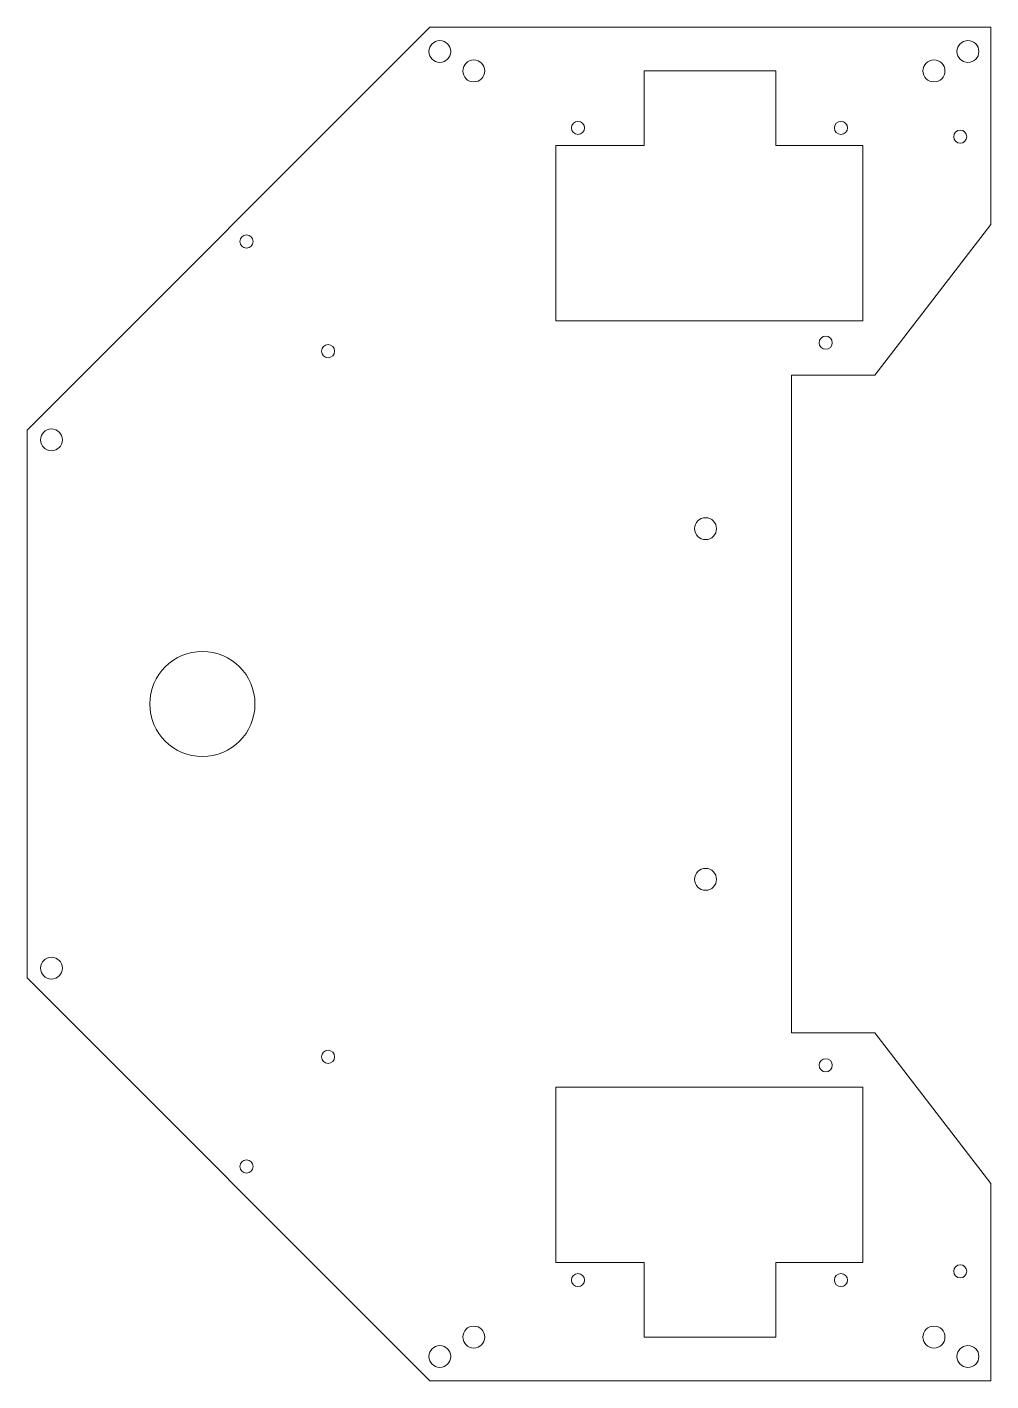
# Model space of a CAD drawing. Header units: millimetres. Extents: x -154 to 66, y -154 to 154.
import ezdxf

# ---------------------------------------------------------------- set-up
doc = ezdxf.new("R2010")
doc.units = ezdxf.units.MM

msp = doc.modelspace()

# ---------------------------------------------------------------- linework, layer by layer
at = {"color": 7, "linetype": 'Continuous', "lineweight": 15}
for p, q in [((-62.5, 154.42), (-154.42, 62.5)), ((65.5, 154.42), (-62.5, 154.42)), ((65.5, 109.42), (65.5, 154.42)), ((-13.6, 144.42), (-13.6, 127.42)), ((16.4, 144.42), (-13.6, 144.42)), ((16.4, 127.42), (16.4, 144.42)), ((-13.6, 127.42), (-33.76, 127.42)), ((-33.76, 127.42), (-33.76, 87.42)), ((36.24, 127.42), (16.4, 127.42)), ((36.24, 87.42), (36.24, 127.42)), ((39, 75), (65.5, 109.42)), ((-33.76, 87.42), (36.24, 87.42)), ((20, -75), (20, 75)), ((20, 75), (39, 75)), ((-154.42, 62.5), (-154.42, -62.5)), ((-154.42, -62.5), (-62.5, -154.42)), ((39, -75), (20, -75)), ((65.5, -109.42), (39, -75)), ((-33.76, -127.42), (-33.76, -87.42)), ((-33.76, -87.42), (36.24, -87.42)), ((36.24, -87.42), (36.24, -127.42)), ((65.5, -154.42), (65.5, -109.42)), ((-13.6, -127.42), (-33.76, -127.42)), ((-13.6, -144.42), (-13.6, -127.42)), ((36.24, -127.42), (16.4, -127.42)), ((16.4, -127.42), (16.4, -144.42)), ((16.4, -144.42), (-13.6, -144.42)), ((-62.5, -154.42), (65.5, -154.42))]:
    msp.add_line(p, q, dxfattribs=at)
for centre, radius in [((-60.25, 148.86), 2.5), ((60.25, 148.86), 2.5), ((-52.5, 144.42), 2.5), ((52.5, 144.42), 2.5), ((-28.72, 131.42), 1.5), ((31.28, 131.42), 1.5), ((58.5, 129.42), 1.5), ((-104.35, 105.5), 1.5), ((27.8, 82.42), 1.5), ((-85.74, 80.49), 1.5), ((-148.86, 60.25), 2.5), ((0.39, 40), 2.5), ((-114.42, 0), 12), ((0.39, -40), 2.5), ((-148.86, -60.25), 2.5), ((-85.74, -80.49), 1.5), ((27.8, -82.42), 1.5), ((-104.35, -105.5), 1.5), ((58.5, -129.42), 1.5), ((-28.72, -131.42), 1.5), ((31.28, -131.42), 1.5), ((-52.5, -144.42), 2.5), ((52.5, -144.42), 2.5), ((-60.25, -148.86), 2.5), ((60.25, -148.86), 2.5)]:
    msp.add_circle(centre, radius, dxfattribs=at)

doc.saveas('drawing.dxf')
